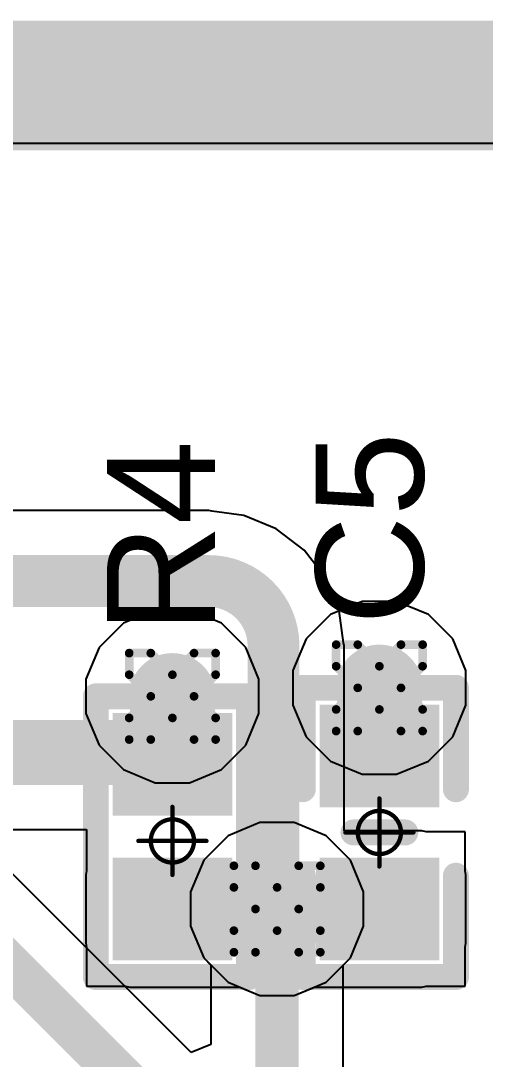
# Model space of a CAD drawing. Header units: inches. Extents: x -13 to 356, y -4 to 120.
# Drawn here: x 20.31 to 23.04, y 38.14 to 44.24 of the extents above; entities that cross this region are included whole.
import ezdxf

# ---------------------------------------------------------------- set-up
doc = ezdxf.new("R2010")
doc.units = ezdxf.units.IN
for name, color, linetype in [('Board_outline', 56, 'Continuous'), ('Bottom Layer', 5, 'Continuous'), ('Bottom Overlay', 54, 'Continuous'), ('Drill Drawing', 1, 'Continuous'), ('GND', 16, 'Continuous'), ('Keep-Out Layer', 6, 'Continuous'), ('Mechanical 15', 56, 'Continuous'), ('POWER', 76, 'Continuous'), ('Top Layer', 1, 'Continuous'), ('Top Overlay', 2, 'Continuous'), ('Top Paste', 8, 'Continuous'), ('Top Solder', 216, 'Continuous'), ('Via Holes', 16, 'Continuous')]:
    doc.layers.add(name, color=color, linetype=linetype)
doc.styles.add('Arial', font='', dxfattribs={"height": 0.2})
doc.styles.get('Arial').set_extended_font_data('Arial')

# ---------------------------------------------------------------- blocks, each defined once
blk = doc.blocks.new('C_0402_L_48')
at = {"layer": 'Top Layer'}
for points in [[(-0.6499986999999999, 0.2499995), (-0.2499995, 0.2499995), (-0.2499995, -0.2499995), (-0.6499986999999999, -0.2499995)], [(0.24991822, 0.24991822), (0.64991742, 0.24991822), (0.64991742, -0.25008078), (0.24991822, -0.25008078)]]:
    blk.add_hatch(color=1, dxfattribs=at).paths.add_polyline_path(points)
at = {"layer": 'Top Paste'}
for points in [[(-0.6499986999999999, 0.2499995), (-0.2499995, 0.2499995), (-0.2499995, -0.2499995), (-0.6499986999999999, -0.2499995)], [(0.24991822, 0.24991822), (0.64991742, 0.24991822), (0.64991742, -0.25008078), (0.24991822, -0.25008078)]]:
    blk.add_hatch(color=8, dxfattribs=at).paths.add_polyline_path(points)
at = {"layer": 'Top Solder'}
for points in [[(-0.7515987, 0.3515995), (-0.1483995, 0.3515995), (-0.1483995, -0.3515995), (-0.7515987, -0.3515995)], [(0.14831822, 0.35151822), (0.75151742, 0.35151822), (0.75151742, -0.35168078), (0.14831822, -0.35168078)]]:
    blk.add_hatch(color=216, dxfattribs=at).paths.add_polyline_path(points)
at = {"layer": 'Mechanical 15'}
for points in [[(0, 0.1999996, 0.0254, 0.0254, 0), (0, -0.1999996, 0.0254, 0.0254, 0)], [(-0.1999996, 0, 0.0254, 0.0254, 0), (0.1999996, 0, 0.0254, 0.0254, 0)]]:
    blk.add_lwpolyline(points, format="xyseb", dxfattribs=at)
for points in [[(-0.00635, 0.1999996, 0.0127, 0.0127, 1), (0.00635, 0.1999996, 0.0127, 0.0127, 1)], [(0.127, 0, 0.0254, 0.0254, 1), (-0.127, 0, 0.0254, 0.0254, 1)], [(-0.2063496, 0, 0.0127, 0.0127, 1), (-0.1936496, 0, 0.0127, 0.0127, 1)], [(-0.13335, 0, 0.0127, 0.0127, 1), (-0.12065, 0, 0.0127, 0.0127, 1)], [(0.12065, 0, 0.0127, 0.0127, 1), (0.13335, 0, 0.0127, 0.0127, 1)], [(0.1936496, 0, 0.0127, 0.0127, 1), (0.2063496, 0, 0.0127, 0.0127, 1)], [(-0.00635, -0.1999996, 0.0127, 0.0127, 1), (0.00635, -0.1999996, 0.0127, 0.0127, 1)]]:
    blk.add_lwpolyline(points, format="xyseb", close=True, dxfattribs=at)
at = {"layer": 'Top Overlay'}
for points in [[(-0.84991956, 0.44991782, 0.1524, 0.1524, 0), (-0.254, 0.44991782, 0.1524, 0.1524, 0)], [(-0.84991956, 0.44991782, 0.1524, 0.1524, 0), (-0.84991956, -0.44991782, 0.1524, 0.1524, 0)], [(0.254, 0.44991782, 0.1524, 0.1524, 0), (0.84991956, 0.44991782, 0.1524, 0.1524, 0)], [(0.84991956, 0.44991782, 0.1524, 0.1524, 0), (0.84991956, -0.45008038, 0.1524, 0.1524, 0)], [(0, 0.1524, 0.1524, 0.1524, 0), (0, -0.1524, 0.1524, 0.1524, 0)], [(-0.84991956, -0.44991782, 0.1524, 0.1524, 0), (-0.254, -0.44991782, 0.1524, 0.1524, 0)], [(-0.84991956, -0.44991782, 0.1524, 0.1524, 0), (-0.8497569999999999, -0.45008038, 0.1524, 0.1524, 0)], [(0.254, -0.44991782, 0.1524, 0.1524, 0), (0.84991956, -0.44991782, 0.1524, 0.1524, 0)]]:
    blk.add_lwpolyline(points, format="xyseb", dxfattribs=at)
for points in [[(-0.8880195599999998, 0.44991782, 0.0762, 0.0762, 1), (-0.81181956, 0.44991782, 0.0762, 0.0762, 1)], [(-0.8880195599999998, 0.44991782, 0.0762, 0.0762, 1), (-0.81181956, 0.44991782, 0.0762, 0.0762, 1)], [(-0.2921, 0.44991782, 0.0762, 0.0762, 1), (-0.2159, 0.44991782, 0.0762, 0.0762, 1)], [(0.2159, 0.44991782, 0.0762, 0.0762, 1), (0.2921, 0.44991782, 0.0762, 0.0762, 1)], [(0.81181956, 0.44991782, 0.0762, 0.0762, 1), (0.8880195599999998, 0.44991782, 0.0762, 0.0762, 1)], [(0.81181956, 0.44991782, 0.0762, 0.0762, 1), (0.8880195599999998, 0.44991782, 0.0762, 0.0762, 1)], [(-0.0381, 0.1524, 0.0762, 0.0762, 1), (0.0381, 0.1524, 0.0762, 0.0762, 1)], [(-0.0381, -0.1524, 0.0762, 0.0762, 1), (0.0381, -0.1524, 0.0762, 0.0762, 1)], [(-0.8880195599999998, -0.44991782, 0.0762, 0.0762, 1), (-0.81181956, -0.44991782, 0.0762, 0.0762, 1)], [(-0.8880195599999998, -0.44991782, 0.0762, 0.0762, 1), (-0.81181956, -0.44991782, 0.0762, 0.0762, 1)], [(-0.8880195599999998, -0.44991782, 0.0762, 0.0762, 1), (-0.81181956, -0.44991782, 0.0762, 0.0762, 1)], [(-0.8878569999999999, -0.45008038, 0.0762, 0.0762, 1), (-0.8116569999999999, -0.45008038, 0.0762, 0.0762, 1)], [(-0.2921, -0.44991782, 0.0762, 0.0762, 1), (-0.2159, -0.44991782, 0.0762, 0.0762, 1)], [(0.2159, -0.44991782, 0.0762, 0.0762, 1), (0.2921, -0.44991782, 0.0762, 0.0762, 1)], [(0.81181956, -0.44991782, 0.0762, 0.0762, 1), (0.8880195599999998, -0.44991782, 0.0762, 0.0762, 1)], [(0.81181956, -0.45008038, 0.0762, 0.0762, 1), (0.8880195599999998, -0.45008038, 0.0762, 0.0762, 1)]]:
    blk.add_lwpolyline(points, format="xyseb", close=True, dxfattribs=at)
blk = doc.blocks.new('R_0402_L_57')
at = {"layer": 'Top Layer'}
for points in [[(-0.6000800799999999, 0.24991822), (-0.20008088, 0.24991822), (-0.20008088, -0.25008078), (-0.6000800799999999, -0.25008078)], [(0.24991822, 0.24991822), (0.64991742, 0.24991822), (0.64991742, -0.25008078), (0.24991822, -0.25008078)]]:
    blk.add_hatch(color=1, dxfattribs=at).paths.add_polyline_path(points)
at = {"layer": 'Top Paste'}
for points in [[(-0.6000800799999999, 0.24991822), (-0.20008088, 0.24991822), (-0.20008088, -0.25008078), (-0.6000800799999999, -0.25008078)], [(0.24991822, 0.24991822), (0.64991742, 0.24991822), (0.64991742, -0.25008078), (0.24991822, -0.25008078)]]:
    blk.add_hatch(color=8, dxfattribs=at).paths.add_polyline_path(points)
at = {"layer": 'Top Solder'}
for points in [[(-0.7016800799999999, 0.35151822), (-0.09848087999999999, 0.35151822), (-0.09848087999999999, -0.35168078), (-0.7016800799999999, -0.35168078)], [(0.14831822, 0.35151822), (0.75151742, 0.35151822), (0.75151742, -0.35168078), (0.14831822, -0.35168078)]]:
    blk.add_hatch(color=216, dxfattribs=at).paths.add_polyline_path(points)
at = {"layer": 'Mechanical 15'}
for points in [[(0, 0.1999996, 0.0254, 0.0254, 0), (0, -0.1999996, 0.0254, 0.0254, 0)], [(-0.1999996, 0, 0.0254, 0.0254, 0), (0.1999996, 0, 0.0254, 0.0254, 0)]]:
    blk.add_lwpolyline(points, format="xyseb", dxfattribs=at)
for points in [[(-0.00635, 0.1999996, 0.0127, 0.0127, 1), (0.00635, 0.1999996, 0.0127, 0.0127, 1)], [(0.127, 0, 0.0254, 0.0254, 1), (-0.127, 0, 0.0254, 0.0254, 1)], [(-0.2063496, 0, 0.0127, 0.0127, 1), (-0.1936496, 0, 0.0127, 0.0127, 1)], [(-0.13335, 0, 0.0127, 0.0127, 1), (-0.12065, 0, 0.0127, 0.0127, 1)], [(0.12065, 0, 0.0127, 0.0127, 1), (0.13335, 0, 0.0127, 0.0127, 1)], [(0.1936496, 0, 0.0127, 0.0127, 1), (0.2063496, 0, 0.0127, 0.0127, 1)], [(-0.00635, -0.1999996, 0.0127, 0.0127, 1), (0.00635, -0.1999996, 0.0127, 0.0127, 1)]]:
    blk.add_lwpolyline(points, format="xyseb", close=True, dxfattribs=at)
at = {"layer": 'Top Overlay'}
for points in [[(-0.80008222, 0.44991782, 0.1524, 0.1524, 0), (-0.80008222, -0.45008038, 0.1524, 0.1524, 0)], [(-0.80008222, 0.44991782, 0.1524, 0.1524, 0), (0.84991956, 0.44991782, 0.1524, 0.1524, 0)], [(0.84991956, 0.44991782, 0.1524, 0.1524, 0), (0.84991956, -0.45008038, 0.1524, 0.1524, 0)], [(-0.80008222, -0.45008038, 0.1524, 0.1524, 0), (0.84991956, -0.45008038, 0.1524, 0.1524, 0)]]:
    blk.add_lwpolyline(points, format="xyseb", dxfattribs=at)
for points in [[(-0.83818222, 0.44991782, 0.0762, 0.0762, 1), (-0.7619822199999999, 0.44991782, 0.0762, 0.0762, 1)], [(-0.83818222, 0.44991782, 0.0762, 0.0762, 1), (-0.7619822199999999, 0.44991782, 0.0762, 0.0762, 1)], [(0.81181956, 0.44991782, 0.0762, 0.0762, 1), (0.8880195599999998, 0.44991782, 0.0762, 0.0762, 1)], [(0.81181956, 0.44991782, 0.0762, 0.0762, 1), (0.8880195599999998, 0.44991782, 0.0762, 0.0762, 1)], [(-0.83818222, -0.45008038, 0.0762, 0.0762, 1), (-0.7619822199999999, -0.45008038, 0.0762, 0.0762, 1)], [(-0.83818222, -0.45008038, 0.0762, 0.0762, 1), (-0.7619822199999999, -0.45008038, 0.0762, 0.0762, 1)], [(0.81181956, -0.45008038, 0.0762, 0.0762, 1), (0.8880195599999998, -0.45008038, 0.0762, 0.0762, 1)], [(0.81181956, -0.45008038, 0.0762, 0.0762, 1), (0.8880195599999998, -0.45008038, 0.0762, 0.0762, 1)]]:
    blk.add_lwpolyline(points, format="xyseb", close=True, dxfattribs=at)

msp = doc.modelspace()

# ---------------------------------------------------------------- hatches: boundary and pattern name
at = {"layer": 'Bottom Layer'}
h = msp.add_hatch(color=5, dxfattribs=at)
edge = h.paths.add_edge_path()
edge.add_arc((22.41408014, 40.32036132), 0.254, 0, 360)
h = msp.add_hatch(color=5, dxfattribs=at)
edge = h.paths.add_edge_path()
edge.add_arc((21.19799926, 40.27052398), 0.254, 0, 360)
h = msp.add_hatch(color=5, dxfattribs=at)
edge = h.paths.add_edge_path()
edge.add_arc((21.81319996, 39.02052394), 0.254, 0, 360)
at = {"layer": 'GND'}
h = msp.add_hatch(color=16, dxfattribs=at)
edge = h.paths.add_edge_path()
edge.add_arc((22.41408014, 40.32036132), 0.254, 0, 360)
h = msp.add_hatch(color=16, dxfattribs=at)
edge = h.paths.add_edge_path()
edge.add_arc((21.19799926, 40.27052398), 0.254, 0, 360)
h = msp.add_hatch(color=16, dxfattribs=at)
edge = h.paths.add_edge_path()
edge.add_arc((21.81319996, 39.02052394), 0.254, 0, 360)
at = {"layer": 'POWER'}
h = msp.add_hatch(color=76, dxfattribs=at)
edge = h.paths.add_edge_path()
edge.add_arc((22.41408014, 40.32036132), 0.254, 0, 360)
h = msp.add_hatch(color=76, dxfattribs=at)
edge = h.paths.add_edge_path()
edge.add_arc((21.19799926, 40.27052398), 0.254, 0, 360)
h = msp.add_hatch(color=76, dxfattribs=at)
edge = h.paths.add_edge_path()
edge.add_arc((21.81319996, 39.02052394), 0.254, 0, 360)
at = {"layer": 'Top Layer'}
h = msp.add_hatch(color=1, dxfattribs=at)
edge = h.paths.add_edge_path()
edge.add_arc((22.41408014, 40.32036132), 0.254, 0, 360)
h = msp.add_hatch(color=1, dxfattribs=at)
edge = h.paths.add_edge_path()
edge.add_arc((21.19799926, 40.27052398), 0.254, 0, 360)
for points in [[(22.16408064, 39.72044126), (22.66407964, 39.72044126), (22.66407964, 40.32035878), (22.16408064, 40.32035878)], [(20.94799976, 39.67060392), (21.44799876, 39.67060392), (21.44799876, 40.27052144), (20.94799976, 40.27052144)], [(20.94799976, 38.82060561999999), (22.66399836, 38.82060561999999), (22.66399836, 39.22052353999999), (20.94799976, 39.22052353999999)]]:
    msp.add_hatch(color=1, dxfattribs=at).paths.add_polyline_path(points)
h = msp.add_hatch(color=1, dxfattribs=at)
edge = h.paths.add_edge_path()
edge.add_arc((21.81319996, 39.02052394), 0.254, 0, 360)
at = {"layer": 'Via Holes'}
h = msp.add_hatch(color=7, dxfattribs=at)
edge = h.paths.add_edge_path()
edge.add_arc((22.41408014, 40.32036132), 0.127, 0, 360)
h = msp.add_hatch(color=7, dxfattribs=at)
edge = h.paths.add_edge_path()
edge.add_arc((21.19799926, 40.27052398), 0.127, 0, 360)
h = msp.add_hatch(color=7, dxfattribs=at)
edge = h.paths.add_edge_path()
edge.add_arc((21.81319996, 39.02052394), 0.127, 0, 360)

# ---------------------------------------------------------------- linework, layer by layer
at = {"layer": 'Board_outline'}
for points in [[(-2.4183594, 43.86000118, 0.7619999999999999, 0.7619999999999999, 0), (31.29000092, 43.86000372, 0.7619999999999999, 0.7619999999999999, 0)], [(-2.4183594, 43.86000118, 0.7619999999999999, 0.7619999999999999, 0), (31.29000092, 43.86000372, 0.7619999999999999, 0.7619999999999999, 0)], [(-2.4183594, 43.86000118, 0.7619999999999999, 0.7619999999999999, 0), (31.29000092, 43.86000372, 0.7619999999999999, 0.7619999999999999, 0)], [(-2.4183213, 43.86000118, 0.7619999999999999, 0.7619999999999999, 0), (31.29000092, 43.86000372, 0.7619999999999999, 0.7619999999999999, 0)]]:
    msp.add_lwpolyline(points, format="xyseb", dxfattribs=at)
at = {"layer": 'Bottom Layer'}
for p, q in [((-2.41833908, 43.52125916), (31.29000092, 43.5212617)), ((21.09695298, 40.77852398), (20.91024012, 40.70118606)), ((21.29904554, 40.77852398), (21.09695298, 40.77852398)), ((21.4857584, 40.70118606), (21.29904554, 40.77852398)), ((20.91024012, 40.70118606), (20.76733718, 40.55828312)), ((21.62866134, 40.55828312), (21.4857584, 40.70118606)), ((20.76733718, 40.55828312), (20.68999926, 40.37157026)), ((21.70599926, 40.37157026), (21.62866134, 40.55828312)), ((20.68999926, 40.37157026), (20.68999926, 40.1694777)), ((21.70599926, 40.1694777), (21.70599926, 40.37157026)), ((21.30740214, 38.17644384), (19.29007572, 40.19377026)), ((20.68999926, 40.1694777), (20.76733718, 39.98276483999999)), ((21.62866134, 39.98276483999999), (21.70599926, 40.1694777)), ((20.76733718, 39.98276483999999), (20.91024012, 39.8398619)), ((21.4857584, 39.8398619), (21.62866134, 39.98276483999999)), ((20.91024012, 39.8398619), (21.09695298, 39.76252398)), ((21.29904554, 39.76252398), (21.4857584, 39.8398619)), ((21.09695298, 39.76252398), (21.29904554, 39.76252398)), ((21.71215368, 39.52852394), (21.52544082, 39.45118601999999)), ((21.91424624, 39.52852394), (21.71215368, 39.52852394)), ((22.1009591, 39.45118601999999), (21.91424624, 39.52852394)), ((21.52544082, 39.45118601999999), (21.38253788, 39.30828308)), ((22.24386204, 39.30828308), (22.1009591, 39.45118601999999)), ((21.38253788, 39.30828308), (21.30519996, 39.12157022)), ((22.32119996, 39.12157022), (22.24386204, 39.30828308)), ((21.30519996, 39.12157022), (21.30519996, 38.91947766)), ((22.32119996, 38.91947766), (22.32119996, 39.12157022)), ((21.30519996, 38.91947766), (21.38253788, 38.7327648)), ((22.24386204, 38.7327648), (22.32119996, 38.91947766)), ((21.38253788, 38.7327648), (21.4247349, 38.69056777999999)), ((22.20166502, 38.69056777999999), (22.24386204, 38.7327648)), ((21.4247349, 38.69056777999999), (21.4247349, 38.22504674)), ((22.20166502, 38.03370854), (22.20166502, 38.69056777999999)), ((21.4247349, 38.22504674), (21.30740214, 38.17644384))]:
    msp.add_line(p, q, dxfattribs=at)
for points in [[(19.01538996, 39.9190845, 0.254, 0.254, 0), (22.06173388, 36.87274058, 0.254, 0.254, 0)], [(21.81319996, 37.87280207999999, 0.254, 0.254, 0), (21.81319996, 39.02052394, 0.254, 0.254, 0)]]:
    msp.add_lwpolyline(points, format="xyseb", dxfattribs=at)
msp.add_lwpolyline([(21.74969996, 39.02052394, 0.127, 0.127, 1), (21.87669996, 39.02052394, 0.127, 0.127, 1)], format="xyseb", close=True, dxfattribs=at)
at = {"layer": 'Bottom Overlay'}
msp.add_lwpolyline([(-2.4183594, 43.86000118, 0.7619999999999999, 0.7619999999999999, 0), (31.29000092, 43.86000372, 0.7619999999999999, 0.7619999999999999, 0)], format="xyseb", dxfattribs=at)
at = {"layer": 'Drill Drawing'}
for points in [[(22.16008014, 40.44736132, 0.0508, 0.0508, 0), (22.16008014, 40.57436132, 0.0508, 0.0508, 0)], [(22.16008014, 40.57436132, 0.0508, 0.0508, 0), (22.28708014, 40.57436132, 0.0508, 0.0508, 0)], [(22.28708014, 40.57436132, 0.0508, 0.0508, 0), (22.41408014, 40.44736132, 0.0508, 0.0508, 0)], [(22.41408014, 40.44736132, 0.0508, 0.0508, 0), (22.54108014, 40.57436132, 0.0508, 0.0508, 0)], [(22.54108014, 40.57436132, 0.0508, 0.0508, 0), (22.66808014, 40.57436132, 0.0508, 0.0508, 0)], [(22.66808014, 40.44736132, 0.0508, 0.0508, 0), (22.66808014, 40.57436132, 0.0508, 0.0508, 0)], [(20.94399926, 40.39752398, 0.0508, 0.0508, 0), (20.94399926, 40.52452398, 0.0508, 0.0508, 0)], [(20.94399926, 40.52452398, 0.0508, 0.0508, 0), (21.07099926, 40.52452398, 0.0508, 0.0508, 0)], [(21.07099926, 40.52452398, 0.0508, 0.0508, 0), (21.19799926, 40.39752398, 0.0508, 0.0508, 0)], [(21.19799926, 40.39752398, 0.0508, 0.0508, 0), (21.32499926, 40.52452398, 0.0508, 0.0508, 0)], [(21.32499926, 40.52452398, 0.0508, 0.0508, 0), (21.45199926, 40.52452398, 0.0508, 0.0508, 0)], [(21.45199926, 40.39752398, 0.0508, 0.0508, 0), (21.45199926, 40.52452398, 0.0508, 0.0508, 0)], [(22.16008014, 40.44736132, 0.0508, 0.0508, 0), (22.28708014, 40.32036132, 0.0508, 0.0508, 0)], [(22.54108014, 40.32036132, 0.0508, 0.0508, 0), (22.66808014, 40.44736132, 0.0508, 0.0508, 0)], [(20.94399926, 40.39752398, 0.0508, 0.0508, 0), (21.07099926, 40.27052398, 0.0508, 0.0508, 0)], [(21.32499926, 40.27052398, 0.0508, 0.0508, 0), (21.45199926, 40.39752398, 0.0508, 0.0508, 0)], [(22.16008014, 40.19336131999999, 0.0508, 0.0508, 0), (22.28708014, 40.32036132, 0.0508, 0.0508, 0)], [(22.54108014, 40.32036132, 0.0508, 0.0508, 0), (22.66808014, 40.19336131999999, 0.0508, 0.0508, 0)], [(20.94399926, 40.14352398, 0.0508, 0.0508, 0), (21.07099926, 40.27052398, 0.0508, 0.0508, 0)], [(21.32499926, 40.27052398, 0.0508, 0.0508, 0), (21.45199926, 40.14352398, 0.0508, 0.0508, 0)], [(20.94399926, 40.01652398, 0.0508, 0.0508, 0), (20.94399926, 40.14352398, 0.0508, 0.0508, 0)], [(21.07099926, 40.01652398, 0.0508, 0.0508, 0), (21.19799926, 40.14352398, 0.0508, 0.0508, 0)], [(21.19799926, 40.14352398, 0.0508, 0.0508, 0), (21.32499926, 40.01652398, 0.0508, 0.0508, 0)], [(21.45199926, 40.01652398, 0.0508, 0.0508, 0), (21.45199926, 40.14352398, 0.0508, 0.0508, 0)], [(22.16008014, 40.06636132, 0.0508, 0.0508, 0), (22.16008014, 40.19336131999999, 0.0508, 0.0508, 0)], [(22.28708014, 40.06636132, 0.0508, 0.0508, 0), (22.41408014, 40.19336131999999, 0.0508, 0.0508, 0)], [(22.41408014, 40.19336131999999, 0.0508, 0.0508, 0), (22.54108014, 40.06636132, 0.0508, 0.0508, 0)], [(22.66808014, 40.06636132, 0.0508, 0.0508, 0), (22.66808014, 40.19336131999999, 0.0508, 0.0508, 0)], [(20.94399926, 40.01652398, 0.0508, 0.0508, 0), (21.07099926, 40.01652398, 0.0508, 0.0508, 0)], [(21.32499926, 40.01652398, 0.0508, 0.0508, 0), (21.45199926, 40.01652398, 0.0508, 0.0508, 0)], [(22.16008014, 40.06636132, 0.0508, 0.0508, 0), (22.28708014, 40.06636132, 0.0508, 0.0508, 0)], [(22.54108014, 40.06636132, 0.0508, 0.0508, 0), (22.66808014, 40.06636132, 0.0508, 0.0508, 0)], [(21.55919996, 39.14752394, 0.0508, 0.0508, 0), (21.55919996, 39.27452394, 0.0508, 0.0508, 0)], [(21.55919996, 39.27452394, 0.0508, 0.0508, 0), (21.68619996, 39.27452394, 0.0508, 0.0508, 0)], [(21.68619996, 39.27452394, 0.0508, 0.0508, 0), (21.81319996, 39.14752394, 0.0508, 0.0508, 0)], [(21.81319996, 39.14752394, 0.0508, 0.0508, 0), (21.94019996, 39.27452394, 0.0508, 0.0508, 0)], [(21.94019996, 39.27452394, 0.0508, 0.0508, 0), (22.06719996, 39.27452394, 0.0508, 0.0508, 0)], [(22.06719996, 39.14752394, 0.0508, 0.0508, 0), (22.06719996, 39.27452394, 0.0508, 0.0508, 0)], [(21.55919996, 39.14752394, 0.0508, 0.0508, 0), (21.68619996, 39.02052394, 0.0508, 0.0508, 0)], [(21.94019996, 39.02052394, 0.0508, 0.0508, 0), (22.06719996, 39.14752394, 0.0508, 0.0508, 0)], [(21.55919996, 38.89352393999999, 0.0508, 0.0508, 0), (21.68619996, 39.02052394, 0.0508, 0.0508, 0)], [(21.94019996, 39.02052394, 0.0508, 0.0508, 0), (22.06719996, 38.89352393999999, 0.0508, 0.0508, 0)], [(21.55919996, 38.76652394, 0.0508, 0.0508, 0), (21.55919996, 38.89352393999999, 0.0508, 0.0508, 0)], [(21.68619996, 38.76652394, 0.0508, 0.0508, 0), (21.81319996, 38.89352393999999, 0.0508, 0.0508, 0)], [(21.81319996, 38.89352393999999, 0.0508, 0.0508, 0), (21.94019996, 38.76652394, 0.0508, 0.0508, 0)], [(22.06719996, 38.76652394, 0.0508, 0.0508, 0), (22.06719996, 38.89352393999999, 0.0508, 0.0508, 0)], [(21.55919996, 38.76652394, 0.0508, 0.0508, 0), (21.68619996, 38.76652394, 0.0508, 0.0508, 0)], [(21.94019996, 38.76652394, 0.0508, 0.0508, 0), (22.06719996, 38.76652394, 0.0508, 0.0508, 0)]]:
    msp.add_lwpolyline(points, format="xyseb", dxfattribs=at)
for points in [[(22.14738014, 40.57436132, 0.0254, 0.0254, 1), (22.17278014, 40.57436132, 0.0254, 0.0254, 1)], [(22.14738014, 40.57436132, 0.0254, 0.0254, 1), (22.17278014, 40.57436132, 0.0254, 0.0254, 1)], [(22.27438014, 40.57436132, 0.0254, 0.0254, 1), (22.29978014, 40.57436132, 0.0254, 0.0254, 1)], [(22.27438014, 40.57436132, 0.0254, 0.0254, 1), (22.29978014, 40.57436132, 0.0254, 0.0254, 1)], [(22.52838014, 40.57436132, 0.0254, 0.0254, 1), (22.55378014, 40.57436132, 0.0254, 0.0254, 1)], [(22.52838014, 40.57436132, 0.0254, 0.0254, 1), (22.55378014, 40.57436132, 0.0254, 0.0254, 1)], [(22.65538014, 40.57436132, 0.0254, 0.0254, 1), (22.68078014, 40.57436132, 0.0254, 0.0254, 1)], [(22.65538014, 40.57436132, 0.0254, 0.0254, 1), (22.68078014, 40.57436132, 0.0254, 0.0254, 1)], [(20.93129926, 40.52452398, 0.0254, 0.0254, 1), (20.95669926, 40.52452398, 0.0254, 0.0254, 1)], [(20.93129926, 40.52452398, 0.0254, 0.0254, 1), (20.95669926, 40.52452398, 0.0254, 0.0254, 1)], [(21.05829926, 40.52452398, 0.0254, 0.0254, 1), (21.08369926, 40.52452398, 0.0254, 0.0254, 1)], [(21.05829926, 40.52452398, 0.0254, 0.0254, 1), (21.08369926, 40.52452398, 0.0254, 0.0254, 1)], [(21.31229926, 40.52452398, 0.0254, 0.0254, 1), (21.33769926, 40.52452398, 0.0254, 0.0254, 1)], [(21.31229926, 40.52452398, 0.0254, 0.0254, 1), (21.33769926, 40.52452398, 0.0254, 0.0254, 1)], [(21.43929926, 40.52452398, 0.0254, 0.0254, 1), (21.46469926, 40.52452398, 0.0254, 0.0254, 1)], [(21.43929926, 40.52452398, 0.0254, 0.0254, 1), (21.46469926, 40.52452398, 0.0254, 0.0254, 1)], [(22.14738014, 40.44736132, 0.0254, 0.0254, 1), (22.17278014, 40.44736132, 0.0254, 0.0254, 1)], [(22.14738014, 40.44736132, 0.0254, 0.0254, 1), (22.17278014, 40.44736132, 0.0254, 0.0254, 1)], [(22.40138014, 40.44736132, 0.0254, 0.0254, 1), (22.42678014, 40.44736132, 0.0254, 0.0254, 1)], [(22.40138014, 40.44736132, 0.0254, 0.0254, 1), (22.42678014, 40.44736132, 0.0254, 0.0254, 1)], [(22.65538014, 40.44736132, 0.0254, 0.0254, 1), (22.68078014, 40.44736132, 0.0254, 0.0254, 1)], [(22.65538014, 40.44736132, 0.0254, 0.0254, 1), (22.68078014, 40.44736132, 0.0254, 0.0254, 1)], [(20.93129926, 40.39752398, 0.0254, 0.0254, 1), (20.95669926, 40.39752398, 0.0254, 0.0254, 1)], [(20.93129926, 40.39752398, 0.0254, 0.0254, 1), (20.95669926, 40.39752398, 0.0254, 0.0254, 1)], [(21.18529926, 40.39752398, 0.0254, 0.0254, 1), (21.21069926, 40.39752398, 0.0254, 0.0254, 1)], [(21.18529926, 40.39752398, 0.0254, 0.0254, 1), (21.21069926, 40.39752398, 0.0254, 0.0254, 1)], [(21.43929926, 40.39752398, 0.0254, 0.0254, 1), (21.46469926, 40.39752398, 0.0254, 0.0254, 1)], [(21.43929926, 40.39752398, 0.0254, 0.0254, 1), (21.46469926, 40.39752398, 0.0254, 0.0254, 1)], [(22.27438014, 40.32036132, 0.0254, 0.0254, 1), (22.29978014, 40.32036132, 0.0254, 0.0254, 1)], [(22.27438014, 40.32036132, 0.0254, 0.0254, 1), (22.29978014, 40.32036132, 0.0254, 0.0254, 1)], [(22.52838014, 40.32036132, 0.0254, 0.0254, 1), (22.55378014, 40.32036132, 0.0254, 0.0254, 1)], [(22.52838014, 40.32036132, 0.0254, 0.0254, 1), (22.55378014, 40.32036132, 0.0254, 0.0254, 1)], [(21.05829926, 40.27052398, 0.0254, 0.0254, 1), (21.08369926, 40.27052398, 0.0254, 0.0254, 1)], [(21.05829926, 40.27052398, 0.0254, 0.0254, 1), (21.08369926, 40.27052398, 0.0254, 0.0254, 1)], [(21.31229926, 40.27052398, 0.0254, 0.0254, 1), (21.33769926, 40.27052398, 0.0254, 0.0254, 1)], [(21.31229926, 40.27052398, 0.0254, 0.0254, 1), (21.33769926, 40.27052398, 0.0254, 0.0254, 1)], [(20.93129926, 40.14352398, 0.0254, 0.0254, 1), (20.95669926, 40.14352398, 0.0254, 0.0254, 1)], [(20.93129926, 40.14352398, 0.0254, 0.0254, 1), (20.95669926, 40.14352398, 0.0254, 0.0254, 1)], [(21.18529926, 40.14352398, 0.0254, 0.0254, 1), (21.21069926, 40.14352398, 0.0254, 0.0254, 1)], [(21.18529926, 40.14352398, 0.0254, 0.0254, 1), (21.21069926, 40.14352398, 0.0254, 0.0254, 1)], [(21.43929926, 40.14352398, 0.0254, 0.0254, 1), (21.46469926, 40.14352398, 0.0254, 0.0254, 1)], [(21.43929926, 40.14352398, 0.0254, 0.0254, 1), (21.46469926, 40.14352398, 0.0254, 0.0254, 1)], [(22.14738014, 40.19336131999999, 0.0254, 0.0254, 1), (22.17278014, 40.19336131999999, 0.0254, 0.0254, 1)], [(22.14738014, 40.19336131999999, 0.0254, 0.0254, 1), (22.17278014, 40.19336131999999, 0.0254, 0.0254, 1)], [(22.40138014, 40.19336131999999, 0.0254, 0.0254, 1), (22.42678014, 40.19336131999999, 0.0254, 0.0254, 1)], [(22.40138014, 40.19336131999999, 0.0254, 0.0254, 1), (22.42678014, 40.19336131999999, 0.0254, 0.0254, 1)], [(22.65538014, 40.19336131999999, 0.0254, 0.0254, 1), (22.68078014, 40.19336131999999, 0.0254, 0.0254, 1)], [(22.65538014, 40.19336131999999, 0.0254, 0.0254, 1), (22.68078014, 40.19336131999999, 0.0254, 0.0254, 1)], [(20.93129926, 40.01652398, 0.0254, 0.0254, 1), (20.95669926, 40.01652398, 0.0254, 0.0254, 1)], [(20.93129926, 40.01652398, 0.0254, 0.0254, 1), (20.95669926, 40.01652398, 0.0254, 0.0254, 1)], [(21.05829926, 40.01652398, 0.0254, 0.0254, 1), (21.08369926, 40.01652398, 0.0254, 0.0254, 1)], [(21.05829926, 40.01652398, 0.0254, 0.0254, 1), (21.08369926, 40.01652398, 0.0254, 0.0254, 1)], [(21.31229926, 40.01652398, 0.0254, 0.0254, 1), (21.33769926, 40.01652398, 0.0254, 0.0254, 1)], [(21.31229926, 40.01652398, 0.0254, 0.0254, 1), (21.33769926, 40.01652398, 0.0254, 0.0254, 1)], [(21.43929926, 40.01652398, 0.0254, 0.0254, 1), (21.46469926, 40.01652398, 0.0254, 0.0254, 1)], [(21.43929926, 40.01652398, 0.0254, 0.0254, 1), (21.46469926, 40.01652398, 0.0254, 0.0254, 1)], [(22.14738014, 40.06636132, 0.0254, 0.0254, 1), (22.17278014, 40.06636132, 0.0254, 0.0254, 1)], [(22.14738014, 40.06636132, 0.0254, 0.0254, 1), (22.17278014, 40.06636132, 0.0254, 0.0254, 1)], [(22.27438014, 40.06636132, 0.0254, 0.0254, 1), (22.29978014, 40.06636132, 0.0254, 0.0254, 1)], [(22.27438014, 40.06636132, 0.0254, 0.0254, 1), (22.29978014, 40.06636132, 0.0254, 0.0254, 1)], [(22.52838014, 40.06636132, 0.0254, 0.0254, 1), (22.55378014, 40.06636132, 0.0254, 0.0254, 1)], [(22.52838014, 40.06636132, 0.0254, 0.0254, 1), (22.55378014, 40.06636132, 0.0254, 0.0254, 1)], [(22.65538014, 40.06636132, 0.0254, 0.0254, 1), (22.68078014, 40.06636132, 0.0254, 0.0254, 1)], [(22.65538014, 40.06636132, 0.0254, 0.0254, 1), (22.68078014, 40.06636132, 0.0254, 0.0254, 1)], [(21.54649996, 39.27452394, 0.0254, 0.0254, 1), (21.57189996, 39.27452394, 0.0254, 0.0254, 1)], [(21.54649996, 39.27452394, 0.0254, 0.0254, 1), (21.57189996, 39.27452394, 0.0254, 0.0254, 1)], [(21.67349996, 39.27452394, 0.0254, 0.0254, 1), (21.69889996, 39.27452394, 0.0254, 0.0254, 1)], [(21.67349996, 39.27452394, 0.0254, 0.0254, 1), (21.69889996, 39.27452394, 0.0254, 0.0254, 1)], [(21.92749996, 39.27452394, 0.0254, 0.0254, 1), (21.95289996, 39.27452394, 0.0254, 0.0254, 1)], [(21.92749996, 39.27452394, 0.0254, 0.0254, 1), (21.95289996, 39.27452394, 0.0254, 0.0254, 1)], [(22.05449996, 39.27452394, 0.0254, 0.0254, 1), (22.07989996, 39.27452394, 0.0254, 0.0254, 1)], [(22.05449996, 39.27452394, 0.0254, 0.0254, 1), (22.07989996, 39.27452394, 0.0254, 0.0254, 1)], [(21.54649996, 39.14752394, 0.0254, 0.0254, 1), (21.57189996, 39.14752394, 0.0254, 0.0254, 1)], [(21.54649996, 39.14752394, 0.0254, 0.0254, 1), (21.57189996, 39.14752394, 0.0254, 0.0254, 1)], [(21.80049996, 39.14752394, 0.0254, 0.0254, 1), (21.82589996, 39.14752394, 0.0254, 0.0254, 1)], [(21.80049996, 39.14752394, 0.0254, 0.0254, 1), (21.82589996, 39.14752394, 0.0254, 0.0254, 1)], [(22.05449996, 39.14752394, 0.0254, 0.0254, 1), (22.07989996, 39.14752394, 0.0254, 0.0254, 1)], [(22.05449996, 39.14752394, 0.0254, 0.0254, 1), (22.07989996, 39.14752394, 0.0254, 0.0254, 1)], [(21.67349996, 39.02052394, 0.0254, 0.0254, 1), (21.69889996, 39.02052394, 0.0254, 0.0254, 1)], [(21.67349996, 39.02052394, 0.0254, 0.0254, 1), (21.69889996, 39.02052394, 0.0254, 0.0254, 1)], [(21.92749996, 39.02052394, 0.0254, 0.0254, 1), (21.95289996, 39.02052394, 0.0254, 0.0254, 1)], [(21.92749996, 39.02052394, 0.0254, 0.0254, 1), (21.95289996, 39.02052394, 0.0254, 0.0254, 1)], [(21.54649996, 38.89352393999999, 0.0254, 0.0254, 1), (21.57189996, 38.89352393999999, 0.0254, 0.0254, 1)], [(21.54649996, 38.89352393999999, 0.0254, 0.0254, 1), (21.57189996, 38.89352393999999, 0.0254, 0.0254, 1)], [(21.80049996, 38.89352393999999, 0.0254, 0.0254, 1), (21.82589996, 38.89352393999999, 0.0254, 0.0254, 1)], [(21.80049996, 38.89352393999999, 0.0254, 0.0254, 1), (21.82589996, 38.89352393999999, 0.0254, 0.0254, 1)], [(22.05449996, 38.89352393999999, 0.0254, 0.0254, 1), (22.07989996, 38.89352393999999, 0.0254, 0.0254, 1)], [(22.05449996, 38.89352393999999, 0.0254, 0.0254, 1), (22.07989996, 38.89352393999999, 0.0254, 0.0254, 1)], [(21.54649996, 38.76652394, 0.0254, 0.0254, 1), (21.57189996, 38.76652394, 0.0254, 0.0254, 1)], [(21.54649996, 38.76652394, 0.0254, 0.0254, 1), (21.57189996, 38.76652394, 0.0254, 0.0254, 1)], [(21.67349996, 38.76652394, 0.0254, 0.0254, 1), (21.69889996, 38.76652394, 0.0254, 0.0254, 1)], [(21.67349996, 38.76652394, 0.0254, 0.0254, 1), (21.69889996, 38.76652394, 0.0254, 0.0254, 1)], [(21.92749996, 38.76652394, 0.0254, 0.0254, 1), (21.95289996, 38.76652394, 0.0254, 0.0254, 1)], [(21.92749996, 38.76652394, 0.0254, 0.0254, 1), (21.95289996, 38.76652394, 0.0254, 0.0254, 1)], [(22.05449996, 38.76652394, 0.0254, 0.0254, 1), (22.07989996, 38.76652394, 0.0254, 0.0254, 1)], [(22.05449996, 38.76652394, 0.0254, 0.0254, 1), (22.07989996, 38.76652394, 0.0254, 0.0254, 1)]]:
    msp.add_lwpolyline(points, format="xyseb", close=True, dxfattribs=at)
at = {"layer": 'GND'}
for p, q in [((-2.41833908, 43.52125916), (31.29000092, 43.5212617)), ((21.09695298, 40.77852398), (20.91024012, 40.70118606)), ((21.29904554, 40.77852398), (21.09695298, 40.77852398)), ((21.4857584, 40.70118606), (21.29904554, 40.77852398)), ((20.91024012, 40.70118606), (20.76733718, 40.55828312)), ((21.62866134, 40.55828312), (21.4857584, 40.70118606)), ((20.76733718, 40.55828312), (20.68999926, 40.37157026)), ((21.70599926, 40.37157026), (21.62866134, 40.55828312)), ((20.68999926, 40.37157026), (20.68999926, 40.1694777)), ((21.70599926, 40.1694777), (21.70599926, 40.37157026)), ((20.68999926, 40.1694777), (20.76733718, 39.98276483999999)), ((21.62866134, 39.98276483999999), (21.70599926, 40.1694777)), ((20.76733718, 39.98276483999999), (20.91024012, 39.8398619)), ((21.4857584, 39.8398619), (21.62866134, 39.98276483999999)), ((20.91024012, 39.8398619), (21.09695298, 39.76252398)), ((21.29904554, 39.76252398), (21.4857584, 39.8398619)), ((21.09695298, 39.76252398), (21.29904554, 39.76252398)), ((21.71215368, 39.52852394), (21.52544082, 39.45118601999999)), ((21.91424624, 39.52852394), (21.71215368, 39.52852394)), ((22.1009591, 39.45118601999999), (21.91424624, 39.52852394)), ((21.52544082, 39.45118601999999), (21.38253788, 39.30828308)), ((22.24386204, 39.30828308), (22.1009591, 39.45118601999999)), ((21.38253788, 39.30828308), (21.30519996, 39.12157022)), ((22.32119996, 39.12157022), (22.24386204, 39.30828308)), ((21.30519996, 39.12157022), (21.30519996, 38.91947766)), ((22.32119996, 38.91947766), (22.32119996, 39.12157022)), ((21.30519996, 38.91947766), (21.38253788, 38.7327648)), ((22.24386204, 38.7327648), (22.32119996, 38.91947766)), ((21.38253788, 38.7327648), (21.52544082, 38.58986186)), ((22.1009591, 38.58986186), (22.24386204, 38.7327648)), ((21.52544082, 38.58986186), (21.71215368, 38.51252394)), ((21.91424624, 38.51252394), (22.1009591, 38.58986186)), ((21.71215368, 38.51252394), (21.91424624, 38.51252394))]:
    msp.add_line(p, q, dxfattribs=at)
at = {"layer": 'Keep-Out Layer'}
for points in [[(-2.41833908, 43.86000118, 0.156464, 0.156464, 0), (31.28966056, 43.86000372, 0.156464, 0.156464, 0)], [(-2.41833908, 43.86000118, 0.156464, 0.156464, 0), (31.29000092, 43.86000372, 0.156464, 0.156464, 0)]]:
    msp.add_lwpolyline(points, format="xyseb", dxfattribs=at)
at = {"layer": 'POWER'}
for p, q in [((-2.41833908, 43.52125916), (31.29000092, 43.5212617)), ((22.31303386, 40.82836132), (22.126321, 40.75102339999999)), ((22.51512642, 40.82836132), (22.31303386, 40.82836132)), ((22.70183928, 40.75102339999999), (22.51512642, 40.82836132)), ((22.126321, 40.75102339999999), (21.98341806, 40.60812045999999)), ((22.84474222, 40.60812045999999), (22.70183928, 40.75102339999999)), ((21.98341806, 40.60812045999999), (21.90608014, 40.42140759999999)), ((22.92208014, 40.42140759999999), (22.84474222, 40.60812045999999)), ((21.90608014, 40.42140759999999), (21.90608014, 40.21931504)), ((22.92208014, 40.21931504), (22.92208014, 40.42140759999999)), ((21.90608014, 40.21931504), (21.98341806, 40.03260218)), ((22.84474222, 40.03260218), (22.92208014, 40.21931504)), ((21.98341806, 40.03260218), (22.126321, 39.88969924)), ((22.70183928, 39.88969924), (22.84474222, 40.03260218)), ((22.126321, 39.88969924), (22.31303386, 39.81236132)), ((22.51512642, 39.81236132), (22.70183928, 39.88969924)), ((22.31303386, 39.81236132), (22.51512642, 39.81236132)), ((21.71215368, 39.52852394), (21.52544082, 39.45118601999999)), ((21.91424624, 39.52852394), (21.71215368, 39.52852394)), ((22.1009591, 39.45118601999999), (21.91424624, 39.52852394)), ((21.52544082, 39.45118601999999), (21.38253788, 39.30828308)), ((22.24386204, 39.30828308), (22.1009591, 39.45118601999999)), ((21.38253788, 39.30828308), (21.30519996, 39.12157022)), ((22.32119996, 39.12157022), (22.24386204, 39.30828308)), ((21.30519996, 39.12157022), (21.30519996, 38.91947766)), ((22.32119996, 38.91947766), (22.32119996, 39.12157022)), ((21.30519996, 38.91947766), (21.38253788, 38.7327648)), ((22.24386204, 38.7327648), (22.32119996, 38.91947766)), ((21.38253788, 38.7327648), (21.52544082, 38.58986186)), ((22.1009591, 38.58986186), (22.24386204, 38.7327648)), ((21.52544082, 38.58986186), (21.71215368, 38.51252394)), ((21.91424624, 38.51252394), (22.1009591, 38.58986186)), ((21.71215368, 38.51252394), (21.91424624, 38.51252394))]:
    msp.add_line(p, q, dxfattribs=at)
at = {"layer": 'Top Layer'}
for p, q in [((-2.41833908, 43.52125916), (31.29000092, 43.5212617)), ((21.41132878, 41.36248267999999), (16.69697956, 41.36248267999999)), ((21.42873794, 41.35902066), (21.41132878, 41.36248267999999)), ((21.61681732, 41.33425819999999), (21.42873794, 41.35902066)), ((21.80830284, 41.25494162), (21.61681732, 41.33425819999999)), ((21.97273482, 41.12876966), (21.80830284, 41.25494162)), ((22.09890678, 40.96433768), (21.97273482, 41.12876966)), ((22.17822336, 40.77285216), (22.09890678, 40.96433768)), ((22.20298582, 40.58477278), (22.17822336, 40.77285216)), ((22.20644784, 40.56736361999999), (22.20298582, 40.58477278)), ((22.20644784, 39.47949939999999), (22.20644784, 40.56736361999999)), ((20.1295, 39.48721592), (20.69399976, 39.48721592)), ((20.69399976, 39.48721592), (20.69399976, 39.24554)), ((22.66399836, 39.47949939999999), (22.20644784, 39.47949939999999)), ((22.68901482, 39.47452354), (22.66399836, 39.47949939999999)), ((22.91799836, 39.47452354), (22.68901482, 39.47452354)), ((22.91799836, 39.24554), (22.91799836, 39.47452354)), ((20.69399976, 39.24554), (20.6890239, 39.22052353999999)), ((22.92297422, 39.22052353999999), (22.91799836, 39.24554)), ((20.6890239, 39.22052353999999), (20.6890239, 38.82060561999999)), ((22.92297422, 38.82060561999999), (22.92297422, 39.22052353999999)), ((20.6890239, 38.82060561999999), (20.69399976, 38.79558916)), ((22.91799836, 38.79558916), (22.92297422, 38.82060561999999)), ((20.69399976, 38.79558916), (20.69399976, 38.56660562)), ((22.91799836, 38.56652434), (22.91799836, 38.79558916)), ((20.69399976, 38.56660562), (20.9229833, 38.56660562)), ((20.9229833, 38.56660562), (20.94799976, 38.56162976)), ((20.94799976, 38.56162976), (21.59359918, 38.56162976)), ((21.59359918, 38.56162976), (21.71215368, 38.51252394)), ((21.71215368, 38.51252394), (21.91424624, 38.51252394)), ((21.91424624, 38.51252394), (22.03280074, 38.56162976)), ((22.03280074, 38.56162976), (22.66399836, 38.56162976)), ((22.66399836, 38.56162976), (22.68860588, 38.56652434)), ((22.68860588, 38.56652434), (22.91799836, 38.56652434))]:
    msp.add_line(p, q, dxfattribs=at)
for points in [[(10.23027926, 40.94811978, 0.3048, 0.3048, 0), (21.41132878, 40.94811978, 0.3048, 0.3048, 0)], [(21.41132878, 40.94811978, 0.3048, 0.3048, -0.4142135623730951), (21.79208494, 40.56736361999999, 0.3048, 0.3048, 0)], [(21.79208494, 39.04163896, 0.3048, 0.3048, 0), (21.79208494, 40.56736361999999, 0.3048, 0.3048, 0)], [(18.288, 39.94042303999999, 0.3809999999999999, 0.3809999999999999, 0), (21.12817974, 39.94042303999999, 0.3809999999999999, 0.3809999999999999, 0)], [(21.12817974, 39.94042303999999, 0.2032, 0.2032, -0.4142135623730951), (21.19799926, 39.87060352, 0.2032, 0.2032, 0)], [(21.15039966, 39.06820482, 0.3048, 0.3048, 0), (21.1980399, 39.02056458, 0.3048, 0.3048, 0)], [(21.81319996, 39.02052394, 0.3048, 0.3048, -0.4142135623730951), (21.79208494, 39.04163896, 0.3048, 0.3048, 0)]]:
    msp.add_lwpolyline(points, format="xyseb", dxfattribs=at)
for points in [[(21.33512878, 40.94811978, 0.1524, 0.1524, 1), (21.48752878, 40.94811978, 0.1524, 0.1524, 1)], [(21.33512878, 40.94811978, 0.1524, 0.1524, 1), (21.48752878, 40.94811978, 0.1524, 0.1524, 1)], [(21.71588494, 40.56736361999999, 0.1524, 0.1524, 1), (21.86828494, 40.56736361999999, 0.1524, 0.1524, 1)], [(21.71588494, 40.56736361999999, 0.1524, 0.1524, 1), (21.86828494, 40.56736361999999, 0.1524, 0.1524, 1)], [(21.03292974, 39.94042303999999, 0.1905, 0.1905, 1), (21.22342974, 39.94042303999999, 0.1905, 0.1905, 1)], [(21.07737974, 39.94042303999999, 0.1016, 0.1016, 1), (21.17897974, 39.94042303999999, 0.1016, 0.1016, 1)], [(21.14719926, 39.87060352, 0.1016, 0.1016, 1), (21.24879926, 39.87060352, 0.1016, 0.1016, 1)], [(21.07419966, 39.06820482, 0.1524, 0.1524, 1), (21.22659966, 39.06820482, 0.1524, 0.1524, 1)], [(21.71588494, 39.04163896, 0.1524, 0.1524, 1), (21.86828494, 39.04163896, 0.1524, 0.1524, 1)], [(21.71588494, 39.04163896, 0.1524, 0.1524, 1), (21.86828494, 39.04163896, 0.1524, 0.1524, 1)], [(21.1218399, 39.02056458, 0.1524, 0.1524, 1), (21.2742399, 39.02056458, 0.1524, 0.1524, 1)], [(21.73699996, 39.02052394, 0.1524, 0.1524, 1), (21.88939996, 39.02052394, 0.1524, 0.1524, 1)]]:
    msp.add_lwpolyline(points, format="xyseb", close=True, dxfattribs=at)
at = {"layer": 'Top Overlay'}
msp.add_lwpolyline([(-2.4183213, 43.86000118, 0.7619999999999999, 0.7619999999999999, 0), (31.29000092, 43.86000372, 0.7619999999999999, 0.7619999999999999, 0)], format="xyseb", dxfattribs=at)

# ---------------------------------------------------------------- block references
at = {"rotation": 90}
for name, p in [('R_0402_L_57', (21.19791798, 39.4206857)), ('C_0402_L_48', (22.41399886, 39.47052304))]:
    msp.add_blockref(name, p, dxfattribs=at)

# ---------------------------------------------------------------- texts
at = {"layer": 'Top Overlay', "style": 'Arial'}
for s, p in [('R4', (21.44799876, 40.6398349)), ('C5', (22.67401358, 40.68967223999999))]:
    msp.add_text(s, height=0.635, rotation=90, dxfattribs=at).set_placement(p)

doc.saveas('drawing.dxf')
